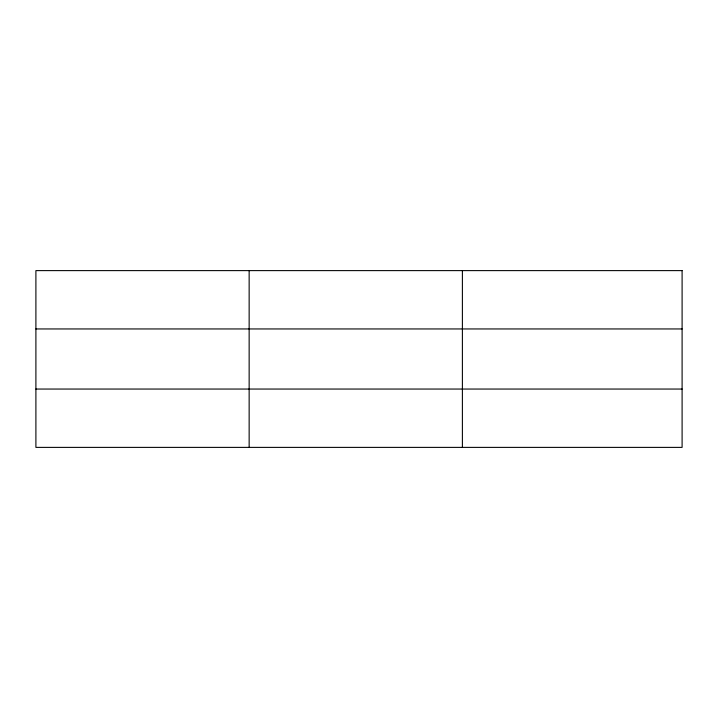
<?xml version="1.0" encoding="UTF-8"?>
<svg xmlns="http://www.w3.org/2000/svg" width="718" height="718" viewBox="0 0 718 718"><rect width="100%" height="100%" fill="white"/><g stroke="black" fill="none" stroke-linecap="round" stroke-linejoin="round"><path stroke-width="1.08" d="M249.146 447.386L249.146 270.614M462.392 447.386L462.392 270.614M35.9 328.952L682.1 328.952M35.9 389.048L682.1 389.048M682.1 270.614L682.1 447.386L35.9 447.386L35.9 270.614L682.1 270.614"/></g></svg>
